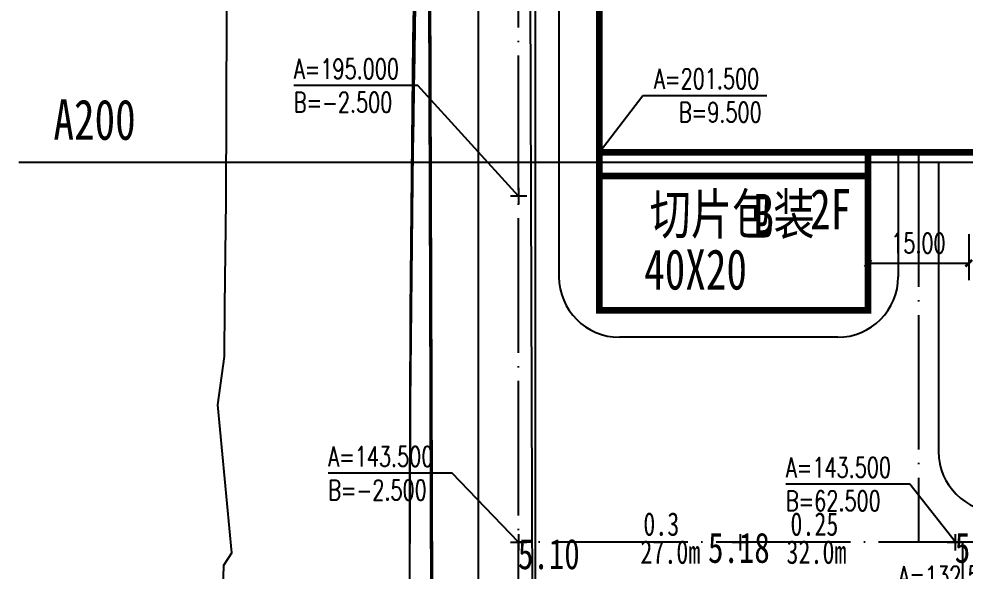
# Model space of a CAD drawing. Extents: x -170 to 1091, y -90 to 504.
# Drawn here: x -76.9 to 63.9, y 139.2 to 221.4 of the extents above; entities that cross this region are included whole.
import ezdxf

# ---------------------------------------------------------------- set-up
doc = ezdxf.new("R2010")
doc.units = 0
doc.header["$LTSCALE"] = 1000
doc.linetypes.add('DOTE', pattern=[2.42, 2, -0.2, 0.02, -0.2])
doc.layers.get('0').update_dxf_attribs({"linetype": 'CONTINUOUS'})
doc.layers.get('Defpoints').update_dxf_attribs({"linetype": 'CONTINUOUS'})
for name, color, linetype in [('DIM_COOR', 3, 'CONTINUOUS'), ('DIM_SYMB', 3, 'CONTINUOUS'), ('DOTE', 1, 'DOTE'), ('PUB_DIM', 3, 'CONTINUOUS'), ('PUB_TEXT', 7, 'CONTINUOUS'), ('road', 2, 'CONTINUOUS'), ('地形', 8, 'CONTINUOUS'), ('方格网', 6, 'CONTINUOUS'), ('选址蓝线', 5, 'CONTINUOUS')]:
    doc.layers.add(name, color=color, linetype=linetype)
doc.styles.add('_TCH_DIM', font='SIMPLEX', dxfattribs={"bigfont": 'GBCBIG'})
doc.styles.add('DIM_FONT', font='SIMPLEX', dxfattribs={"width": 0.7, "bigfont": 'GBCBIG'})
doc.styles.get("Standard").update_dxf_attribs({"font": '', "width": 0.75})
doc.styles.get('STANDARD').set_extended_font_data('SimSun')
doc.dimstyles.new('DIMN1', dxfattribs={"dimscale": 0.01, "dimtxt": 300, "dimasz": 100, "dimexe": 250, "dimexo": 300, "dimgap": 150, "dimtad": 1, "dimtxsty": 'DIM_FONT', "dimblk": 'ARCHTICK', "dimcen": 2.5, "dimclrt": 7, "dimazin": 2, "dimtfac": 1, "dimtdec": 0, "dimtix": 1, "dimtmove": 2, "dimatfit": 3, "dimldrblk": 'ARCHTICK'})

# ---------------------------------------------------------------- blocks, each defined once
blk = doc.blocks.new('_ArchTick')
at = {"color": 0, "linetype": 'ByBlock', "const_width": 0.4}
blk.add_lwpolyline([(-0.5, -0.5), (0.5, 0.5)], dxfattribs=at)
blk = doc.blocks.new('*D54')
at = {"layer": 'Defpoints', "color": 0, "linetype": 'Continuous', "transparency": 16777216}
for p in [(49.5, 192.32), (64.5, 192.32), (64.5, 185)]:
    blk.add_point(p, dxfattribs=at)
at = {"layer": 'PUB_DIM', "color": 0, "linetype": 'Continuous', "lineweight": -2, "transparency": 16777216}
for p, q in [((49.5, 189.32), (49.5, 182.5)), ((64.5, 189.32), (64.5, 182.5)), ((49.5, 185), (64.5, 185))]:
    blk.add_line(p, q, dxfattribs=at)
at = {"layer": 'PUB_DIM', "color": 0, "linetype": 'Continuous', "lineweight": -2, "transparency": 16777216, "rotation": 180}
blk.add_blockref('_ArchTick', (49.5, 185), dxfattribs=at)
at = {"layer": 'PUB_DIM', "color": 0, "linetype": 'Continuous', "lineweight": -2, "transparency": 16777216}
blk.add_blockref('_ArchTick', (64.5, 185), dxfattribs=at)
at = {"layer": 'PUB_DIM', "color": 7, "linetype": 'Continuous', "transparency": 16777216, "insert": (57, 188), "char_height": 3, "attachment_point": 5, "style": 'DIM_FONT'}
blk.add_mtext('\\A1;15.00', dxfattribs=at)

msp = doc.modelspace()

# ---------------------------------------------------------------- linework, layer by layer
at = {"linetype": 'Continuous', "const_width": 1, "flags": 128}
for points in [[(94.5, 381.5), (94.5, 201.5), (9.5, 201.5), (9.5, 268.05489), (9.5, 268.05489), (9.5, 381.5)], [(9.5, 198), (9.5, 178), (49.5, 178), (49.5, 198)]]:
    msp.add_lwpolyline(points, close=True, dxfattribs=at)
at = {"linetype": 'Continuous', "flags": 128}
for points, const_width in [([(9.5, 198), (9.5, 201.5)], 1), ([(49.5, 198), (49.5, 201.5)], 1), ([(-2.5, 196.24591), (-2.5, 193.75409)], 0.3), ([(-3.74591, 195), (-1.25409, 195)], 0.3), ([(-3.74591, 143.5), (-1.25409, 143.5)], 0.3), ([(-2.5, 144.74591), (-2.5, 142.25409)], 0.3), ([(29.25409, 143.5), (31.74591, 143.5)], 0.3), ([(30.5, 144.74591), (30.5, 142.25409)], 0.3), ([(61.25409, 143.5), (63.74591, 143.5)], 0.3), ([(62.5, 144.74591), (62.5, 142.25409)], 0.3)]:
    msp.add_lwpolyline(points, dxfattribs=dict(at, const_width=const_width))
at = {"layer": 'DIM_COOR', "color": 4, "linetype": 'Continuous'}
for p, q in [((-17.49289, 211.44237), (-35.97289, 211.44237)), ((-2.5, 195), (-17.49289, 211.44237))]:
    msp.add_line(p, q, dxfattribs=at)
at = {"layer": 'DIM_COOR', "color": 3, "linetype": 'Continuous'}
for p, q in [((9.5, 201.5), (15.96533, 209.96294)), ((15.96533, 209.96294), (34.44533, 209.96294)), ((-12.37441, 153.75916), (-30.85441, 153.75916)), ((-2.5, 143.5), (-12.37441, 153.75916)), ((55.74192, 152.15313), (37.26192, 152.15313)), ((62.5, 143.5), (55.74192, 152.15313))]:
    msp.add_line(p, q, dxfattribs=at)
at = {"layer": 'DIM_SYMB', "linetype": 'Continuous'}
for points in [[(23.70334, 143.5, 0, 0, 0), (15.08298, 143.5, 0.8, 0, 0), (12.08298, 143.5, 0, 0, 0)], [(36.18946, 143.5, 0, 0, 0), (44.80982, 143.5, 0.8, 0, 0), (47.80982, 143.5, 0, 0, 0)]]:
    msp.add_lwpolyline(points, format="xyseb", dxfattribs=at)
at = {"layer": 'DOTE', "ltscale": 0.01}
for p, q in [((-2.5, 26.5), (-2.5, 457.18428)), ((57, 201.5), (57, 143.5)), ((530.8769, 143.5), (-2.5, 143.5)), ((63.59991, 26.49997), (63.60004, 143.49997))]:
    msp.add_line(p, q, dxfattribs=at)
at = {"layer": 'DOTE', "linetype": 'DOTE', "ltscale": 0.01, "const_width": 0.5, "flags": 128}
msp.add_lwpolyline([(26.19028, 286.22262), (23.56821, 434.44816), (400.99488, 434.45822), (411.28068, -8.0828), (-14.91554, -25.63548), (-15.93853, 284.5683)], close=True, dxfattribs=at)
at = {"layer": 'road', "linetype": 'Continuous'}
for p, q in [((-8.5, 22), (-8.5, 443.18428)), ((3.5, 378), (3.5, 183)), ((54, 201.5), (54, 183)), ((60, 200), (60, 157)), ((45, 174), (12.5, 174))]:
    msp.add_line(p, q, dxfattribs=at)
for centre, start, end in [((12.5, 183), 180, 270), ((45, 183), 270, 0), ((69, 157), 180, 270)]:
    msp.add_arc(centre, 9, start, end, dxfattribs=at)
at = {"layer": '地形', "flags": 128}
msp.add_lwpolyline([(-52.88208, -25.69472), (-49.62044, -17.9696), (-47.4962, -8.08814), (-46.99072, -4.78028), (-46.88596, -3.70391), (-48.05641, 8.37615), (-49.30922, 17.9848), (-49.16102, 35.78375), (-47.58403, 73.44745), (-47.71216, 88.54493), (-47.07335, 92.08641), (-46.63575, 94.45238), (-47.02874, 97.87695), (-47.40135, 101.32604), (-46.36682, 140.08503), (-45.19889, 141.91052), (-47.28054, 163.92736), (-46.27079, 171.12955), (-46.23039, 178.65546), (-46.04233, 194.27558), (-45.03562, 471.31719), (-44.67485, 492.98413)], dxfattribs=at)
for points in [[(-16.44504, -22.94444, -0.014587099), (-16.57492, 276.689), (-15.82922, 482.49331), (-15.80712, 494.06478)], [(-16.44504, -22.94444, -0.013598818), (-16.57492, 298.46458), (-15.82922, 482.49331), (-15.80919, 492.98413)]]:
    msp.add_lwpolyline(points, format="xyb", dxfattribs=at)
at = {"layer": '方格网', "color": 6, "linetype": 'Continuous'}
for p, q in [((0, -54.65023), (0, 494.06478)), ((850.549, 200), (-76.88164, 200))]:
    msp.add_line(p, q, dxfattribs=at)
at = {"layer": '选址蓝线', "color": 5, "linetype": 'Continuous', "flags": 128}
msp.add_lwpolyline([(26.19028, 286.22262), (23.56821, 434.44816), (400.99488, 434.45822), (410.69968, 16.91446), (0, 0), (-0.94049, 285.18659)], close=True, dxfattribs=at)

# ---------------------------------------------------------------- texts
at = {"layer": 'PUB_TEXT', "linetype": 'Continuous', "style": '_TCH_DIM', "width": 0.705882}
for s, p in [('A=195.000', (-35.97289, 212.44337)), ('A=201.500', (17.64533, 210.96394)), ('B=-2.500', (-35.97289, 207.46637)), ('B=9.500', (21.34533, 205.98694)), ('A=143.500', (-30.85441, 154.76016)), ('A=143.500', (37.26192, 153.15413)), ('B=-2.500', (-30.85441, 149.78316)), ('B=62.500', (37.26192, 148.17713)), ('A=132.500', (54.0268, 136.9737))]:
    msp.add_text(s, height=2.975, dxfattribs=at).set_placement(p)
at = {"layer": 'PUB_TEXT', "linetype": 'Continuous', "width": 0.75}
for s, height, p in [('A200', 6, (-71.74478, 203.37679)), ('切片包装', 6, (16.99981, 189.31687)), ('2F', 6, (40.87787, 190.04783)), ('B', 6, (32.42838, 189.31687)), ('40X20', 6, (16.18288, 181.09545)), ('0.3', 3.5, (16.05616, 144.46305)), ('0.25', 3.5, (37.95278, 144.46305)), ('5.10', 4.5, (-2.59927, 139.49518)), ('27.0m', 3.5, (15.61567, 140.29068)), ('5.18', 4.5, (25.6893, 140.43098)), ('32.0m', 3.5, (37.36574, 140.29068)), ('5.10', 4.5, (62.41377, 140.43098))]:
    msp.add_text(s, height=height, dxfattribs=at).set_placement(p)

# ---------------------------------------------------------------- dimensions: what is measured, and where the dimension line sits
at = {"layer": 'PUB_DIM', "linetype": 'Continuous'}
dim = msp.add_aligned_dim(p1=(49.5, 192.32282), p2=(64.5, 192.32282), distance=-7.32755, dimstyle='DIMN1', dxfattribs=at)
dim.commit()
dim.dimension.update_dxf_attribs({"geometry": '*D54', "text_midpoint": (57, 187.99527)})

doc.saveas('drawing.dxf')
